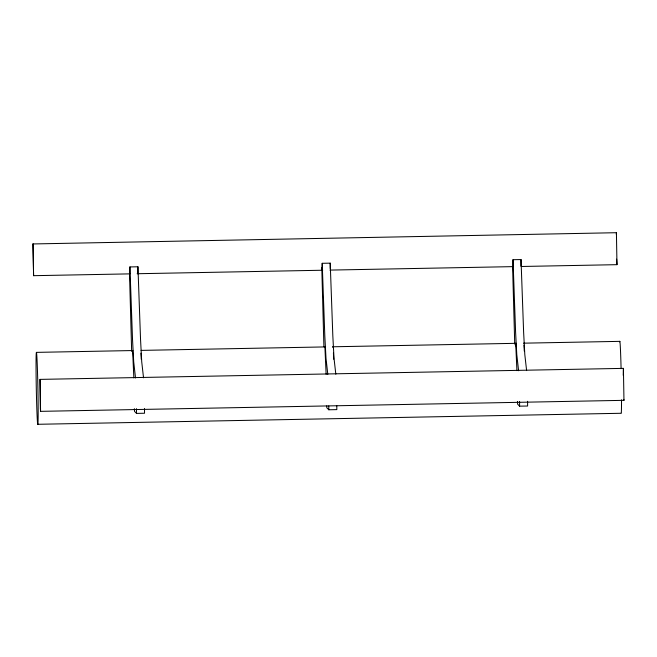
<?xml version="1.0" encoding="UTF-8"?>
<svg xmlns="http://www.w3.org/2000/svg" width="657" height="657" viewBox="0 0 657 657"><rect width="100%" height="100%" fill="white"/><g stroke="black" fill="none" stroke-linecap="round" stroke-linejoin="round"><path stroke-width="0.99" d="M143.53 377.824L141.723 361.752L140.541 339.39L137.937 266.783L129.922 266.931L129.733 273.87M137.937 266.783L137.748 273.723M335.817 374.194L334.002 358.122L332.82 335.76L330.225 263.153L322.209 263.301L322.02 270.241L321.79 267.489L323.909 346.756M330.225 263.153L330.184 268.557M526.618 370.597L524.803 354.525L523.621 332.163L521.017 259.556L513.01 259.704L512.813 266.643M521.017 259.556L520.919 266.257M623.222 375.311L623.411 368.372L40.028 379.385L40.348 408.597L40.578 411.348L623.961 400.335L623.411 368.372M515.4 345.796L515.696 343.324L516.928 370.63M616.266 234.245L616.422 232.709L32.949 243.952L33.589 275.685L129.963 273.87M33.589 275.685L33.039 243.722M40.578 411.348L40.028 379.385M132.418 351.076L132.615 350.559L133.847 377.865M324.698 347.446L324.903 346.929L326.127 374.235M332.713 347.29L332.91 346.773M521.617 266.479L616.972 264.672L616.422 232.709M137.141 273.731L322.718 270.232M329.896 270.093L513.421 266.627M36.472 352.374L132.845 350.551M141.05 350.395L325.601 346.912M332.779 346.781L516.303 343.315M523.473 343.176L619.855 341.361M134.373 408.67L134.513 411.389L136.516 413.401L144.532 413.245L144.515 408.523M326.701 405.944L326.8 407.759L328.804 409.771L336.819 409.615L336.803 405.837M517.453 401.443L517.593 404.154L519.605 406.166L527.612 406.018L527.596 401.296M37.704 424.291A36.069 0.805 88.9 0 0 37.523 372.716A36.069 0.805 88.9 0 0 36.045 367.977A36.069 0.805 88.9 0 0 37.704 424.291L621.087 413.278A36.069 0.805 88.9 0 0 621.522 399.826M616.972 264.672L616.619 259.137M623.854 399.481L623.961 400.335M518.603 370.745L516.788 354.673L515.605 332.311L513.01 259.704M327.81 374.35L325.995 358.279L324.813 335.908L322.209 263.301M135.523 377.972L133.708 361.908L132.525 339.538L129.922 266.931M523.949 345.106L524.294 351.158M140.918 353.187L141.255 359.28M333.419 352.965L333.699 359.239M514.735 344.178L512.6 266.726M131.655 351.413L129.519 273.961M519.58 401.443L519.605 406.166M328.787 405.985L328.804 409.771M136.5 408.67L136.516 413.401M619.65 341.878A36.069 0.805 88.9 0 1 621.087 368.618"/></g></svg>
